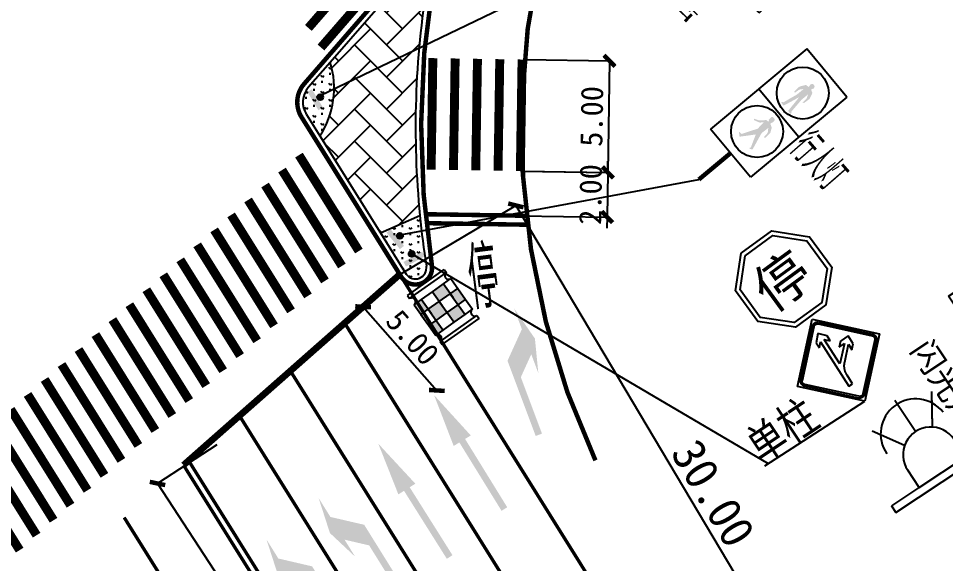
# Model space of a CAD drawing. Extents: x 529560 to 530007, y 3020699 to 3021211.
# Drawn here: x 529755.4 to 529796.95, y 3020896.12 to 3020920.55 of the extents above; entities that cross this region are included whole.
import ezdxf

# ---------------------------------------------------------------- set-up
doc = ezdxf.new("R2010")
doc.units = 0
doc.header["$LTSCALE"] = 0.5
doc.header["$PDMODE"] = 32
doc.linetypes.add('JTSS01', pattern=[6, 2, -4])
doc.linetypes.add('JTSS02', pattern=[2, 1, -1])
doc.layers.get('0').update_dxf_attribs({"linetype": 'CONTINUOUS'})
doc.layers.get('Defpoints').update_dxf_attribs({"linetype": 'CONTINUOUS'})
for name, color, linetype in [('@-交通信号', 7, 'CONTINUOUS'), ('@-交通标志', 7, 'CONTINUOUS'), ('@-监控设备', 7, 'CONTINUOUS'), ('@-设计标注', 7, 'CONTINUOUS'), ('@-隔离岛', 3, 'CONTINUOUS'), ('交通标志', 7, 'CONTINUOUS')]:
    doc.layers.add(name, color=color, linetype=linetype)
doc.layers.add('@-道路标线', color=7, linetype='CONTINUOUS', lineweight=0)
doc.styles.add('--黑体', font='simhei.ttf')
doc.styles.add('HT', font='rd.shx', dxfattribs={"bigfont": 'ht.shx'})
doc.styles.add('STYLE1', font='simhei.ttf', dxfattribs={"width": 0.8})
doc.styles.add('黑体', font='simhei.ttf')
doc.dimstyles.new('标志标注', dxfattribs={"dimtxt": 1, "dimasz": 0.5, "dimexe": 0, "dimexo": 0, "dimgap": 0.25, "dimtad": 1, "dimzin": 0, "dimdsep": 46, "dimtxsty": '--黑体', "dimblk": 'ARCHTICK', "dimcen": 0.09, "dimadec": 0, "dimazin": 0, "dimtfac": 1, "dimtix": 1, "dimtmove": 2, "dimatfit": 0, "dimfxl": 1, "dimtolj": 1, "dimtzin": 0, "dimarcsym": 0})
pattern_1 = [(90, (-9e-05, 2e-05), (-0.35920999999, 0.35921000001), [0.09525, -0.62317]), (44.999999998, (-9e-05, 2e-05), (-0.35921024483, 0.35921024485), [0.09525, -0.41275]), (134.999999998, (-9e-05, 2e-05), (-0.35921024485, -0.35921024483), [0.09525, -0.41275])]

# ---------------------------------------------------------------- blocks, each defined once
blk = doc.blocks.new('_ArchTick')
at = {"color": 0, "linetype": 'ByBlock', "const_width": 0.4}
blk.add_lwpolyline([(-0.5, -0.5), (0.5, 0.5)], dxfattribs=at)
blk = doc.blocks.new('*D23')
at = {"layer": '@-设计标注', "color": 0, "linetype": 'Continuous', "lineweight": -2, "transparency": 16777216}
for p, q in [((529778.115, 3020918.71), (529781.891, 3020918.651)), ((529781.891, 3020918.651), (529781.813, 3020913.652)), ((529778.037, 3020913.71), (529781.813, 3020913.652))]:
    blk.add_line(p, q, dxfattribs=at)
at = {"layer": 'Defpoints', "color": 0, "linetype": 'Continuous', "transparency": 16777216}
for p in [(529778.115, 3020918.71, 1475.285), (529778.037, 3020913.71, 1475.285), (529781.813, 3020913.652)]:
    blk.add_point(p, dxfattribs=at)
at = {"layer": '@-设计标注', "color": 0, "linetype": 'Continuous', "lineweight": -2, "transparency": 16777216, "xscale": 0.5, "yscale": 0.5, "zscale": 0.5}
for p, rotation in [((529781.891, 3020918.651), 89.11334263209089), ((529781.813, 3020913.652), 269.1133426320909)]:
    blk.add_blockref('_ArchTick', p, dxfattribs=dict(at, rotation=rotation))
at = {"layer": '@-设计标注', "color": 0, "linetype": 'Continuous', "transparency": 16777216, "insert": (529781.096, 3020916.163), "char_height": 1, "attachment_point": 5, "rotation": 89.1133, "style": '--黑体'}
blk.add_mtext('\\A1;5.00', dxfattribs=at)
blk = doc.blocks.new('*D33')
at = {"layer": '@-设计标注', "color": 0, "linetype": 'Continuous', "lineweight": -2, "transparency": 16777216}
for p, q in [((529772.487, 3020909.079), (529777.69, 3020912.173)), ((529777.69, 3020912.173), (529793.652, 3020885.331)), ((529788.449, 3020882.237), (529793.652, 3020885.331))]:
    blk.add_line(p, q, dxfattribs=at)
at = {"layer": 'Defpoints', "color": 0, "linetype": 'Continuous', "transparency": 16777216}
for p in [(529772.487, 3020909.079, 1475.285), (529793.652, 3020885.331), (529788.449, 3020882.237, 1475.285)]:
    blk.add_point(p, dxfattribs=at)
at = {"layer": '@-设计标注', "color": 0, "linetype": 'Continuous', "lineweight": -2, "transparency": 16777216, "xscale": 0.5, "yscale": 0.5, "zscale": 0.5}
for p, rotation in [((529777.69, 3020912.173), 120.7385216190352), ((529793.652, 3020885.331), 300.7385216190352)]:
    blk.add_blockref('_ArchTick', p, dxfattribs=dict(at, rotation=rotation))
at = {"layer": '@-设计标注', "color": 0, "linetype": 'Continuous', "transparency": 16777216, "insert": (529786.538, 3020899.268), "char_height": 1.5, "attachment_point": 5, "rotation": 300.7385, "style": '--黑体'}
blk.add_mtext('\\A1;30.00', dxfattribs=at)
blk = doc.blocks.new('*D54')
at = {"layer": '@-设计标注', "color": 0, "linetype": 'Continuous', "lineweight": -2, "transparency": 16777216}
for p, q in [((529764.286, 3020901.448), (529761.626, 3020899.709)), ((529761.626, 3020899.709), (529769.833, 3020887.15)), ((529772.494, 3020888.889), (529769.833, 3020887.15))]:
    blk.add_line(p, q, dxfattribs=at)
at = {"layer": 'Defpoints', "color": 0, "linetype": 'Continuous', "transparency": 16777216}
for p in [(529764.286, 3020901.448, 1475.285), (529772.494, 3020888.889, 1475.285), (529769.833, 3020887.15)]:
    blk.add_point(p, dxfattribs=at)
at = {"layer": '@-设计标注', "color": 0, "linetype": 'Continuous', "lineweight": -2, "transparency": 16777216, "xscale": 0.5, "yscale": 0.5, "zscale": 0.5}
for p, rotation in [((529761.626, 3020899.709), 123.1659537929615), ((529769.833, 3020887.15), 303.1659537929615)]:
    blk.add_blockref('_ArchTick', p, dxfattribs=dict(at, rotation=rotation))
at = {"layer": '@-设计标注', "color": 0, "linetype": 'Continuous', "transparency": 16777216, "insert": (529766.362, 3020893.843), "char_height": 1, "attachment_point": 5, "rotation": 303.166, "style": '--黑体'}
blk.add_mtext('\\A1;15.00', dxfattribs=at)
blk = doc.blocks.new('*D116')
at = {"layer": '@-设计标注', "color": 0, "linetype": 'Continuous', "lineweight": -2, "transparency": 16777216}
for p, q in [((529781.813, 3020913.652), (529781.821, 3020914.152)), ((529777.892, 3020913.712), (529781.813, 3020913.652)), ((529781.813, 3020913.652), (529781.782, 3020911.652)), ((529777.862, 3020911.713), (529781.782, 3020911.652)), ((529781.782, 3020911.652), (529781.775, 3020911.152))]:
    blk.add_line(p, q, dxfattribs=at)
at = {"layer": 'Defpoints', "color": 0, "linetype": 'Continuous', "transparency": 16777216}
for p in [(529777.892, 3020913.712, 1475.285), (529777.862, 3020911.713, 1475.285), (529781.782, 3020911.652)]:
    blk.add_point(p, dxfattribs=at)
at = {"layer": '@-设计标注', "color": 0, "linetype": 'Continuous', "lineweight": -2, "transparency": 16777216, "xscale": 0.5, "yscale": 0.5, "zscale": 0.5}
for p, rotation in [((529781.813, 3020913.652), 269.1133426443847), ((529781.782, 3020911.652), 89.1133426443847)]:
    blk.add_blockref('_ArchTick', p, dxfattribs=dict(at, rotation=rotation))
at = {"layer": '@-设计标注', "color": 0, "linetype": 'Continuous', "transparency": 16777216, "insert": (529781.042, 3020912.664), "char_height": 1, "attachment_point": 5, "rotation": 89.1133, "style": '--黑体'}
blk.add_mtext('\\A1;2.00', dxfattribs=at)
blk = doc.blocks.new('*D128')
at = {"layer": '@-设计标注', "color": 0, "linetype": 'Continuous', "lineweight": -2, "transparency": 16777216}
for p, q in [((529770.843, 3020907.629), (529770.843, 3020907.629)), ((529770.843, 3020907.629), (529774.15, 3020903.879)), ((529774.15, 3020903.879), (529774.15, 3020903.879))]:
    blk.add_line(p, q, dxfattribs=at)
at = {"layer": 'Defpoints', "color": 0, "linetype": 'Continuous', "transparency": 16777216}
for p in [(529770.843, 3020907.629, 1475.285), (529774.15, 3020903.879, 1475.285), (529774.15, 3020903.879)]:
    blk.add_point(p, dxfattribs=at)
at = {"layer": '@-设计标注', "color": 0, "linetype": 'Continuous', "lineweight": -2, "transparency": 16777216, "xscale": 0.5, "yscale": 0.5, "zscale": 0.5}
for p, rotation in [((529770.843, 3020907.629), 131.402958155525), ((529774.15, 3020903.879), 311.402958155525)]:
    blk.add_blockref('_ArchTick', p, dxfattribs=dict(at, rotation=rotation))
at = {"layer": '@-设计标注', "color": 0, "linetype": 'Continuous', "transparency": 16777216, "insert": (529773.063, 3020906.254), "char_height": 1, "attachment_point": 5, "rotation": 311.403, "style": '--黑体'}
blk.add_mtext('\\A1;5.00', dxfattribs=at)
blk = doc.blocks.new('A$C3C3D2F93')
at = {"layer": '@-交通信号', "linetype": 'ByBlock', "lineweight": -3}
for points in [[(0.637, 0.384, 1), (0.372, 0.384, 1)], [(0.956, 0), (0.961, 0.236), (0.005, 0.257), (0, 0.022)]]:
    blk.add_hatch(color=14, dxfattribs=at).paths.add_polyline_path(points)
at = {"layer": '@-交通信号', "color": 14}
blk.add_circle((0.504, 0.384), 0.132, dxfattribs=at)
blk = doc.blocks.new('A$C20262908')
at = {"layer": '@-交通信号'}
h = blk.add_hatch(color=256, dxfattribs=at)
h.paths.add_polyline_path([(1.601, 6.21), (1.706, 6.036), (1.722, 5.788), (1.783, 5.821), (1.804, 6.13), (1.677, 6.402), (1.523, 6.443), (1.539, 6.504), (1.559, 6.569), (1.543, 6.63), (1.502, 6.668), (1.445, 6.684), (1.388, 6.668), (1.347, 6.63), (1.331, 6.569), (1.351, 6.504), (1.367, 6.443), (1.213, 6.402), (1.087, 6.13), (1.107, 5.821), (1.168, 5.788), (1.184, 6.036), (1.29, 6.21), (1.29, 5.821), (1.168, 5.121), (1.123, 5.111), (1.111, 5.044), (1.29, 5.044), (1.445, 5.821), (1.601, 5.044), (1.779, 5.044), (1.767, 5.111), (1.722, 5.121), (1.601, 5.821)])
h.paths.add_polyline_path([(1.341, 3.49), (1.054, 2.775), (0.944, 2.773), (0.925, 2.741), (1.096, 2.633), (1.484, 3.257), (1.792, 2.709), (1.763, 2.677), (1.767, 2.651), (1.81, 2.633), (1.908, 2.713), (1.604, 3.493), (1.618, 3.874), (1.771, 3.714), (1.81, 3.45), (1.876, 3.49), (1.847, 3.801), (1.705, 4.004), (1.535, 4.062), (1.528, 4.106, 0.207228), (1.537, 4.304, 0.071106), (1.522, 4.326, 0.097589), (1.506, 4.338, 0.022233), (1.487, 4.346, 0.040799), (1.476, 4.348, 0.045979), (1.448, 4.351, 0.036358), (1.412, 4.348, 0.028309), (1.393, 4.345, 0.024691), (1.371, 4.338, 0.079385), (1.346, 4.324, 0.12435), (1.335, 4.309, 0.081145), (1.33, 4.289, 0.069556), (1.332, 4.266, 0.00473), (1.334, 4.256, 0.009011), (1.335, 4.251, 0.057142), (1.341, 4.235, -0.068241), (1.346, 4.222, -0.124353), (1.345, 4.202, 0.089456), (1.342, 4.175, 0.014819), (1.344, 4.155, -0.022419), (1.346, 4.134, 0.042847), (1.346, 4.124, 0.182875), (1.348, 4.118, 0.101619), (1.357, 4.113, 0.029922), (1.401, 4.103), (1.401, 4.058), (1.292, 4.033), (1.222, 3.94), (1.111, 3.794), (1.071, 3.758), (0.896, 3.648), (0.949, 3.608), (1.139, 3.707), (1.186, 3.732), (1.292, 3.875)])
for p, q in [((0, 7.463), (0, 1.854)), ((2.805, 7.463), (0, 7.463)), ((2.805, 7.463), (2.805, 1.854)), ((2.805, 4.659), (0, 4.659)), ((2.805, 1.854), (0, 1.854))]:
    blk.add_line(p, q, dxfattribs=at)
at = {"layer": '@-交通信号', "const_width": 0.2, "flags": 128}
blk.add_lwpolyline([(1.402, 1.854), (1.402, 0)], dxfattribs=at)
at = {"layer": '@-交通信号', "color": 1}
blk.add_circle((1.402, 6.061), 1.166, dxfattribs=at)
at = {"layer": '@-交通信号', "color": 3}
blk.add_circle((1.418, 3.384), 1.166, dxfattribs=at)
blk = doc.blocks.new('人行灯')
at = {"layer": '@-交通信号', "rotation": 335.5426217795846}
blk.add_blockref('A$C20262908', (502933.847, 73806.932), dxfattribs=at)
at = {"layer": '@-交通信号', "style": 'HT', "width": 0.6}
blk.add_text('行人灯', height=1.5, rotation=336.8117, dxfattribs=at).set_placement((502938.13, 73809.252))
blk = doc.blocks.new('A$C348E0356')
at = {"layer": '交通标志', "lineweight": 15}
h = blk.add_hatch(color=1, dxfattribs=at)
h.paths.add_polyline_path([(3.003, 1.582), (2.699, 2.053), (2.346, 1.825), (2.65, 1.354)])
h.paths.add_polyline_path([(1.7, 2.828), (2.004, 2.356), (2.357, 2.584), (2.053, 3.056)])
h.paths.add_polyline_path([(2.004, 2.356), (1.473, 2.014), (1.815, 1.484), (2.346, 1.825), (2.213, 2.032)])
h.paths.add_polyline_path([(2.119, 1.012), (1.815, 1.484), (1.285, 1.142), (1.588, 0.67)])
h.paths.add_polyline_path([(1.169, 2.486), (0.639, 2.144), (0.943, 1.672), (1.473, 2.014)])
h.paths.add_polyline_path([(0.943, 1.672), (0.589, 1.444), (0.931, 0.914), (1.285, 1.142), (1.152, 1.348)])
at = {"layer": '交通标志', "lineweight": 25}
for p, q in [((1.769, 3.498), (0, 2.358)), ((1.864, 3.35), (1.769, 3.498)), ((1.864, 3.35), (0.095, 2.211)), ((2.053, 3.056), (1.7, 2.828)), ((2.357, 2.584), (2.053, 3.056)), ((1.7, 2.828), (1.169, 2.486)), ((2.004, 2.356), (1.7, 2.828)), ((0.095, 2.211), (0, 2.358)), ((1.169, 2.486), (0.639, 2.144)), ((1.473, 2.014), (1.169, 2.486)), ((2.004, 2.356), (1.473, 2.014)), ((2.357, 2.584), (2.004, 2.356)), ((2.346, 1.825), (2.004, 2.356)), ((2.699, 2.053), (2.357, 2.584)), ((3.003, 1.582), (2.566, 2.26)), ((0.639, 2.144), (0.285, 1.916)), ((0.589, 1.444), (0.285, 1.916)), ((0.943, 1.672), (0.639, 2.144)), ((1.473, 2.014), (0.943, 1.672)), ((1.815, 1.484), (1.473, 2.014)), ((2.346, 1.825), (1.815, 1.484)), ((2.65, 1.354), (2.213, 2.032)), ((2.699, 2.053), (2.346, 1.825)), ((0.943, 1.672), (0.589, 1.444)), ((0.931, 0.914), (0.589, 1.444)), ((1.285, 1.142), (0.943, 1.672)), ((1.588, 0.67), (1.152, 1.348)), ((1.815, 1.484), (1.285, 1.142)), ((2.119, 1.012), (1.682, 1.69)), ((2.65, 1.354), (2.119, 1.012)), ((3.003, 1.582), (2.65, 1.354)), ((1.235, 0.442), (0.798, 1.12)), ((1.285, 1.142), (0.931, 0.914)), ((3.193, 1.287), (1.425, 0.147)), ((3.288, 1.14), (1.52, 0)), ((2.119, 1.012), (1.588, 0.67)), ((3.288, 1.14), (3.193, 1.287)), ((1.588, 0.67), (1.235, 0.442)), ((1.52, 0), (1.425, 0.147))]:
    blk.add_line(p, q, dxfattribs=at)
for centre, major_axis, start_param, end_param in [((1.959, 3.203), (0.013, 0.175), 0.648166, 3.789759), ((0.19, 2.063), (-0.175, 0.013), 2.218962, 5.360555), ((3.098, 1.434), (-0.175, 0.013), -0.92263, 2.218962), ((1.33, 0.295), (0.013, 0.175), 3.789759, 6.931351)]:
    blk.add_ellipse(centre, major_axis=major_axis, ratio=1, start_param=start_param, end_param=end_param, dxfattribs=at)
blk = doc.blocks.new('A$C2DB36726')
at = {"layer": '@-交通信号', "color": 0}
for p, q in [((0.925, 19.106), (0.271, 19.106)), ((0.925, 19.106), (0.271, 19.106)), ((0.271, 19.106), (0.926, 19.106)), ((0.271, 19.106), (0.271, 19.106)), ((0.271, 19.106), (0.271, 19.106)), ((0.271, 19.106), (0.271, 19.106)), ((0.271, 19.106), (0.271, 18.356)), ((0.926, 18.921), (0.271, 18.921)), ((-0.321, 18.309), (-0.919, 18.249)), ((-0.321, 18.309), (-0.171, 18.309)), ((-0.171, 18.324), (-0.023, 18.324)), ((-0.171, 18.324), (-0.171, 17.576)), ((-0.097, 18.324), (-0.097, 17.576)), ((-0.023, 18.324), (0.598, 18.392)), ((-0.023, 18.324), (-0.023, 17.576)), ((0.598, 18.392), (0.598, 17.365)), ((-0.171, 18.187), (-4.513, 18.151)), ((-0.919, 18.249), (-0.919, 18.184)), ((-0.919, 17.973), (-0.919, 17.926)), ((-0.919, 17.973), (-0.171, 17.973)), ((-0.919, 17.926), (-0.171, 17.926)), ((-4.513, 17.744), (-0.171, 17.712)), ((-0.919, 17.65), (-0.919, 17.716)), ((-0.321, 17.591), (-0.919, 17.65)), ((-0.321, 17.591), (-0.171, 17.591)), ((-0.171, 17.576), (-0.023, 17.576)), ((0.271, 17.365), (-0.023, 17.576)), ((0.271, 17.365), (0.598, 17.365)), ((0.761, 2.348), (0.271, 2.348)), ((0.759, 2.349), (0.274, 2.349)), ((0.923, 2.349), (0.274, 2.349)), ((0.03, 0.239), (0.181, 0.907)), ((0.271, 0.907), (0.181, 0.907)), ((0.575, 0.907), (0.575, 0.09)), ((0.575, 0.907), (0.622, 0.907)), ((0.622, 0.907), (0.622, 0.09)), ((0.926, 0.907), (1.016, 0.907)), ((1.167, 0.239), (1.016, 0.907)), ((0, 0.09), (1.197, 0.09)), ((0, 0.09), (0, 0)), ((0, 0), (1.197, 0)), ((0.03, 0.239), (0.03, 0.09)), ((1.167, 0.239), (1.167, 0.09)), ((1.197, 0.09), (1.197, 0))]:
    blk.add_line(p, q, dxfattribs=at)
at = {"layer": '@-交通信号', "color": 7}
for p, q in [((0.926, 19.106), (0.926, 0.09)), ((0.271, 17.366), (0.271, 0.09))]:
    blk.add_line(p, q, dxfattribs=at)
at = {"layer": '@-交通信号'}
for p, q in [((-12.122, 18.128), (-15.834, 18.118)), ((-4.513, 18.151), (-12.122, 18.128)), ((-15.834, 17.772), (-12.122, 17.763)), ((-12.122, 17.763), (-4.513, 17.744))]:
    blk.add_line(p, q, dxfattribs=at)
blk.add_lwpolyline([(-15.834, 18.118), (-15.834, 17.772)], dxfattribs=at)
at = {"layer": '@-交通信号', "color": 7, "const_width": 0.598}
blk.add_lwpolyline([(0.926, 4.741), (0.271, 4.741)], dxfattribs=at)
at = {"layer": '@-交通信号', "color": 0, "const_width": 0.598}
for points in [[(0.926, 3.544), (0.271, 3.544)], [(0.926, 2.348), (0.271, 2.348)], [(0.926, 1.151), (0.271, 1.151)]]:
    blk.add_lwpolyline(points, dxfattribs=at)
at = {"layer": '@-交通信号', "color": 0}
blk.add_solid([(0.035, 11.525), (0.035, 11.645), (0.394, 11.585)], dxfattribs=at)
blk = doc.blocks.new('A$C7B111818')
at = {"layer": '@-监控设备', "linetype": 'ByBlock', "lineweight": 20}
for p, q in [((0.356, 16.729), (0.351, 16.072)), ((0.928, 16.562), (0.355, 16.566)), ((0.929, 16.725), (0.356, 16.729)), ((0.929, 16.725), (0.356, 16.729)), ((0.356, 16.729), (0.929, 16.725)), ((0.356, 16.729), (0.356, 16.729)), ((0.356, 16.729), (0.356, 16.729)), ((0.356, 16.729), (0.356, 16.729)), ((0.929, 16.725), (0.811, 0.073)), ((-0.167, 16.034), (-0.692, 15.985)), ((-0.167, 16.034), (-0.036, 16.033)), ((-0.036, 16.046), (-0.041, 15.391)), ((-0.036, 16.046), (0.094, 16.045)), ((0.029, 16.046), (0.024, 15.391)), ((0.094, 16.045), (0.089, 15.39)), ((0.094, 16.045), (0.638, 16.101)), ((0.638, 16.101), (0.632, 15.202)), ((-13.755, 15.661), (-10.504, 15.63)), ((-10.502, 15.95), (-13.753, 15.964)), ((-3.84, 15.922), (-10.502, 15.95)), ((-0.037, 15.927), (-3.84, 15.922)), ((-0.693, 15.744), (-0.694, 15.703)), ((-0.694, 15.703), (-0.039, 15.698)), ((-0.693, 15.744), (-0.038, 15.74)), ((-0.692, 15.985), (-0.692, 15.928)), ((-10.504, 15.63), (-3.842, 15.565)), ((-3.842, 15.565), (-0.04, 15.511)), ((-0.695, 15.461), (-0.695, 15.518)), ((-0.172, 15.405), (-0.695, 15.461)), ((-0.172, 15.405), (-0.041, 15.404)), ((-0.041, 15.391), (0.089, 15.39)), ((0.345, 15.204), (0.089, 15.39)), ((0.345, 15.205), (0.238, 0.077)), ((0.345, 15.204), (0.632, 15.202)), ((0.681, 2.051), (0.252, 2.054)), ((0.68, 2.052), (0.254, 2.055)), ((0.823, 2.051), (0.254, 2.055)), ((0.028, 0.209), (0.164, 0.793)), ((0.243, 0.793), (0.164, 0.793)), ((0.509, 0.791), (0.504, 0.075)), ((0.509, 0.791), (0.55, 0.791)), ((0.55, 0.791), (0.545, 0.075)), ((0.816, 0.789), (0.895, 0.788)), ((1.023, 0.202), (0.895, 0.788)), ((0.001, 0.079), (0, 0)), ((0, 0), (1.048, -0.007)), ((0.001, 0.079), (1.048, 0.071)), ((0.028, 0.209), (0.027, 0.078)), ((1.023, 0.202), (1.022, 0.071)), ((1.048, 0.071), (1.048, -0.007))]:
    blk.add_line(p, q, dxfattribs=at)
at = {"layer": '@-监控设备', "linetype": 'ByBlock', "lineweight": 20, "flags": 128}
blk.add_lwpolyline([(-13.755, 15.661), (-13.753, 15.964)], dxfattribs=at)
at = {"layer": '@-监控设备', "linetype": 'ByBlock', "lineweight": 20, "const_width": 0.524}
for points in [[(0.84, 4.146), (0.267, 4.15)], [(0.833, 3.098), (0.259, 3.102)], [(0.825, 2.05), (0.252, 2.054)], [(0.818, 1.002), (0.244, 1.006)]]:
    blk.add_lwpolyline(points, dxfattribs=at)
at = {"layer": '@-监控设备', "linetype": 'ByBlock', "lineweight": 20}
blk.add_solid([(0.102, 10.092), (0.103, 10.197), (0.417, 10.142)], dxfattribs=at)
blk = doc.blocks.new('A$C498D7EB7')
at = {"layer": '@-监控设备', "linetype": 'Continuous', "ltscale": 2}
for p, q in [((0.742, 5.361), (0.742, 7.184)), ((0.742, 7.184), (2.043, 7.184)), ((2.043, 7.184), (2.043, 5.361)), ((0, 0.008), (0, 5.361)), ((0, 5.361), (2.817, 5.361)), ((2.043, 5.361), (0.742, 5.361)), ((2.817, 5.361), (2.817, 0.008)), ((2.817, 0.008), (0, 0.008))]:
    blk.add_line(p, q, dxfattribs=at)
at = {"layer": '@-监控设备', "style": '黑体'}
blk.add_text('500万C', height=1.2, rotation=270, dxfattribs=at).set_placement((0.947, 5.192))
blk = doc.blocks.new('A$C553501C0')
at = {"layer": '@-监控设备', "linetype": 'Continuous', "ltscale": 2}
for p, q in [((1.249, 2.179), (1.249, 3.853)), ((0.499, 1.929), (-0.363, 3.272)), ((1.998, 1.929), (2.86, 3.272)), ((1.998, 1.929), (2.767, 3.127)), ((0, 0), (0, 0.931)), ((2.497, 0), (2.497, 0.931)), ((0, 0), (2.497, 0))]:
    blk.add_line(p, q, dxfattribs=at)
for centre, major_axis, start_param, end_param in [((1.198, 2.093), (-1.108, 1.108), 4.005147, 7.088453), ((1.249, 0.931), (0.883, 0.883), 5.497787, 8.63938)]:
    blk.add_ellipse(centre, major_axis=major_axis, ratio=1, start_param=start_param, end_param=end_param, dxfattribs=at)
at = {"layer": '@-监控设备', "style": '黑体'}
blk.add_text('闪光灯D', height=1.0638, rotation=270, dxfattribs=at).set_placement((3.061, 5.377))
blk = doc.blocks.new('A$C0EA21B18')
at = {"layer": '@-交通信号', "rotation": 359.9999999084945}
blk.add_blockref('A$C2DB36726', (0, 0), dxfattribs=at)
at = {"layer": '@-监控设备', "xscale": 0.886492545279907, "yscale": 0.8864925452708121, "zscale": 0.8864925452717104}
blk.add_blockref('A$C498D7EB7', (-9.166, 18.174), dxfattribs=at)
at = {"layer": '@-监控设备'}
for p in [(-14.35, 18.121), (-5.474, 18.148)]:
    blk.add_blockref('A$C553501C0', p, dxfattribs=at)
at = {"layer": '@-监控设备', "xscale": 1.141956346736566, "yscale": 1.141956346740698, "zscale": 1.141956346739396, "rotation": 0.4063274448761323}
blk.add_blockref('A$C7B111818', (0, 0), dxfattribs=at)
blk = doc.blocks.new('A$C174B43BA')
at = {"layer": '交通标志', "linetype": 'ByBlock', "lineweight": -3}
for points in [[(0.637, 0.384, 1), (0.372, 0.384, 1)], [(0.956, 0), (0.961, 0.236), (0.005, 0.257), (0, 0.022)]]:
    blk.add_hatch(color=14, dxfattribs=at).paths.add_polyline_path(points)
at = {"layer": '交通标志', "color": 14}
blk.add_circle((0.504, 0.384), 0.132, dxfattribs=at)
blk = doc.blocks.new('A$C4F5065A2')
at = {"layer": '@-交通标志', "color": 1}
for points in [[(57.9, 197.6), (139.7, 197.6), (197.6, 139.7), (197.6, 57.9), (139.7, 0), (57.9, 0), (0, 57.9), (0, 139.7)], [(61.8, 188.1), (135.8, 188.1), (188.1, 135.8), (188.1, 61.8), (135.8, 9.5), (61.8, 9.5), (9.5, 61.8), (9.5, 135.8)]]:
    blk.add_lwpolyline(points, close=True, dxfattribs=at)
at = {"layer": '@-交通标志', "color": 7, "style": '黑体'}
blk.add_text('停', height=87.2, dxfattribs=at).set_placement((34.4, 53.7))
blk = doc.blocks.new('A$C13FF20AF')
at = {"layer": '交通标志', "color": 5}
for p, q in [((0, 7.8), (7.8, 15.59)), ((7.8, 15.59), (15.59, 7.79)), ((7.79, 0), (0, 7.8)), ((15.59, 7.79), (7.79, 0))]:
    blk.add_line(p, q, dxfattribs=at)
at = {"layer": '交通标志', "color": 7}
for p, q in [((0.98, 8.39), (7.22, 14.62)), ((1.17, 8.19), (7.41, 14.42)), ((8.19, 14.42), (14.42, 8.18)), ((8.39, 14.62), (14.62, 8.37)), ((7.31, 13.16), (6.28, 12.04)), ((6.28, 12.04), (6.28, 11.09)), ((8.35, 12.04), (7.31, 13.16)), ((8.35, 11.09), (8.35, 12.04)), ((6.28, 11.09), (6.97, 11.84)), ((6.97, 11.84), (6.96, 3.41)), ((7.65, 7.16), (7.65, 11.84)), ((7.65, 11.84), (8.35, 11.09)), ((10.03, 9.54), (7.65, 7.16)), ((8.46, 7), (10.52, 9.06)), ((9.69, 10.17), (9.02, 9.5)), ((9.02, 9.5), (10.03, 9.54)), ((11.21, 10.23), (9.69, 10.17)), ((10.52, 9.06), (10.48, 8.04)), ((11.15, 8.71), (11.21, 10.23)), ((0.92, 8.33), (0.98, 8.39)), ((1.13, 8.15), (1.17, 8.19)), ((7.4, 1.17), (1.17, 7.41)), ((10.48, 8.04), (11.15, 8.71)), ((14.44, 7.42), (14.42, 7.4)), ((7.21, 0.97), (0.97, 7.22)), ((14.42, 7.4), (8.18, 1.17)), ((8.36, 6.9), (8.46, 7)), ((14.62, 7.2), (8.37, 0.97)), ((14.65, 7.23), (14.62, 7.2)), ((7.65, 3.41), (7.65, 5.05)), ((6.96, 3.41), (7.65, 3.41)), ((7.27, 0.92), (7.21, 0.97)), ((7.44, 1.13), (7.4, 1.17))]:
    blk.add_line(p, q, dxfattribs=at)
for points in [[(7.22, 14.62), (7.28, 14.68), (7.35, 14.72), (7.42, 14.77), (7.49, 14.8), (7.57, 14.83), (7.65, 14.85), (7.72, 14.86), (7.8, 14.86), (7.88, 14.86), (7.96, 14.84), (8.04, 14.83), (8.11, 14.8), (8.19, 14.77), (8.26, 14.72), (8.33, 14.67)], [(7.41, 14.42), (7.45, 14.46), (7.5, 14.49), (7.55, 14.52), (7.6, 14.54), (7.65, 14.56), (7.7, 14.57), (7.75, 14.58), (7.8, 14.58), (7.86, 14.58), (7.91, 14.57), (7.96, 14.56), (8.01, 14.54), (8.06, 14.52), (8.11, 14.49), (8.15, 14.46), (8.19, 14.42)], [(0.97, 7.22), (0.92, 7.28), (0.87, 7.35), (0.83, 7.42), (0.79, 7.49), (0.77, 7.57), (0.75, 7.65), (0.74, 7.72), (0.73, 7.8), (0.74, 7.88), (0.75, 7.96), (0.77, 8.04), (0.79, 8.11), (0.83, 8.19), (0.87, 8.26), (0.92, 8.33)], [(1.17, 7.41), (1.13, 7.45), (1.1, 7.5), (1.07, 7.55), (1.05, 7.6), (1.03, 7.65), (1.02, 7.7), (1.01, 7.75), (1.01, 7.8), (1.01, 7.86), (1.02, 7.91), (1.03, 7.96), (1.05, 8.01), (1.07, 8.06), (1.1, 8.11), (1.13, 8.15)], [(14.42, 8.18), (14.44, 8.16), (14.46, 8.14), (14.48, 8.12), (14.49, 8.1), (14.51, 8.07), (14.52, 8.05), (14.53, 8.03), (14.54, 8), (14.55, 7.98), (14.56, 7.95), (14.57, 7.92), (14.57, 7.9), (14.58, 7.87), (14.58, 7.84), (14.58, 7.82), (14.58, 7.79), (14.58, 7.76), (14.58, 7.73), (14.58, 7.71), (14.57, 7.68), (14.57, 7.65), (14.56, 7.63), (14.55, 7.6), (14.54, 7.58), (14.53, 7.55), (14.52, 7.53), (14.51, 7.51), (14.49, 7.48), (14.48, 7.46), (14.46, 7.44), (14.44, 7.42)], [(14.62, 8.37), (14.65, 8.34), (14.67, 8.31), (14.7, 8.28), (14.72, 8.25), (14.74, 8.21), (14.76, 8.18), (14.78, 8.14), (14.8, 8.11), (14.81, 8.07), (14.82, 8.03), (14.84, 7.99), (14.84, 7.95), (14.85, 7.91), (14.86, 7.87), (14.86, 7.83), (14.86, 7.79), (14.86, 7.75), (14.86, 7.71), (14.85, 7.67), (14.84, 7.63), (14.84, 7.59), (14.82, 7.55), (14.81, 7.51), (14.8, 7.47), (14.78, 7.44), (14.76, 7.4), (14.74, 7.36), (14.72, 7.33), (14.7, 7.3), (14.67, 7.26), (14.65, 7.23)], [(7.65, 5.05), (7.65, 5.19), (7.66, 5.32), (7.68, 5.46), (7.7, 5.59), (7.73, 5.73), (7.77, 5.85), (7.81, 5.98), (7.86, 6.11), (7.91, 6.23), (7.97, 6.35), (8.04, 6.47), (8.11, 6.58), (8.19, 6.69), (8.27, 6.8), (8.36, 6.9)], [(8.37, 0.97), (8.31, 0.92), (8.24, 0.87), (8.17, 0.83), (8.1, 0.79), (8.03, 0.77), (7.95, 0.75), (7.87, 0.74), (7.79, 0.73), (7.71, 0.74), (7.63, 0.75), (7.55, 0.77), (7.48, 0.79), (7.41, 0.83), (7.34, 0.87), (7.27, 0.92)], [(8.18, 1.17), (8.14, 1.13), (8.09, 1.1), (8.05, 1.07), (8, 1.05), (7.95, 1.03), (7.89, 1.02), (7.84, 1.01), (7.79, 1.01), (7.74, 1.01), (7.68, 1.02), (7.63, 1.03), (7.58, 1.05), (7.53, 1.07), (7.49, 1.1), (7.44, 1.13)]]:
    blk.add_spline(points, degree=3, dxfattribs=at)
blk = doc.blocks.new('A$C291B26D4')
at = {"layer": '交通标志'}
blk.add_line((0.24, 0.205), (5.584, 0.269), dxfattribs=at)
for name, p, xscale, yscale, zscale, rotation in [('A$C4F5065A2', (3.501, 4.646), 0.0207999998472934, 0.0208000000566244, 0.0208, 4.070968802407461), ('A$C13FF20AF', (3.4, 0.243), 0.2804062249635773, 0.2804062250068, 0.2804062247775562, 0.6801314453254345)]:
    blk.add_blockref(name, p, dxfattribs=dict(at, xscale=xscale, yscale=yscale, zscale=zscale, rotation=rotation))
at = {"layer": '交通标志', "color": 0, "style": '黑体', "width": 0.8}
blk.add_text('单柱', height=1.5, rotation=1.5884, dxfattribs=at).set_placement((0.122, 0.343))
blk = doc.blocks.new('A$C1A410BDF')
blk.add_blockref('A$C291B26D4', (0, 0))

msp = doc.modelspace()

# ---------------------------------------------------------------- hatches: boundary and pattern name
at = {"layer": '@-道路标线', "linetype": 'Continuous'}
for points in [[(529778.721, 3020901.89), (529778.862, 3020901.943), (529777.914, 3020904.471), (529778.382, 3020905.501), (529778.698, 3020904.659), (529778.546, 3020906.203), (529777.61, 3020907.561), (529777.961, 3020906.625), (529777.317, 3020905.209), (529778.581, 3020901.838)], [(529777.177, 3020898.563), (529777.305, 3020898.641), (529775.414, 3020901.705), (529775.67, 3020901.862), (529774.026, 3020903.668), (529774.904, 3020901.39), (529775.159, 3020901.547), (529777.05, 3020898.484)], [(529774.723, 3020896.414), (529774.85, 3020896.494), (529772.931, 3020899.54), (529773.185, 3020899.7), (529771.525, 3020901.491), (529772.424, 3020899.22), (529772.678, 3020899.38), (529774.596, 3020896.334)], [(529770.491, 3020892.604), (529770.619, 3020892.683), (529768.557, 3020895.994), (529767.042, 3020896.347), (529766.514, 3020897.196), (529767.02, 3020895.626), (529768.152, 3020894.564), (529767.676, 3020895.328), (529768.778, 3020895.071), (529768.847, 3020894.961, 0.57735), (529768.358, 3020894.044), (529768.649, 3020893.577), (529768.394, 3020893.419), (529769.727, 3020892.128), (529769.158, 3020893.894), (529768.903, 3020893.736), (529768.771, 3020893.948, -1), (529769.28, 3020894.265), (529770.364, 3020892.525)]]:
    msp.add_hatch(color=7, dxfattribs=at).paths.add_polyline_path(points)
at = {"layer": '@-道路标线', "linetype": 'Continuous', "extrusion": (1e-16, 1e-16, -1)}
msp.add_hatch(color=7, dxfattribs=at).paths.add_polyline_path([(-529772.668, 3020894.721), (-529772.54, 3020894.642), (-529771.114, 3020896.934), (-529770.012, 3020897.19), (-529770.487, 3020896.426), (-529769.355, 3020897.488), (-529768.849, 3020899.058), (-529769.377, 3020898.209), (-529770.893, 3020897.857), (-529772.795, 3020894.8)])
at = {"layer": '@-隔离岛', "linetype": 'Continuous'}
h = msp.add_hatch(dxfattribs=at)
h.set_pattern_fill('AR-HBONE', color=30, scale=0.01, angle=-2e-09, style=0)
h.paths.add_polyline_path([(529768.903, 3020915.29), (529771.62, 3020910.94), (529773.39, 3020911.715, -0.065817), (529773.73, 3020922.195, 0.75644), (529772.86, 3020922.604), (529769.369, 3020918.585, -0.223984)])
h = msp.add_hatch(dxfattribs=at)
h.set_pattern_fill('GRASS', color=256, scale=0.02, style=0)
h.set_pattern_definition(pattern_1)
edge = h.paths.add_edge_path()
edge.add_arc((529765.643, 3020917.432), 3.901, 326.6957, 377.1955)
edge.add_line((529769.369, 3020918.585), (529768.386, 3020917.453))
edge.add_arc((529769.141, 3020916.797), 1, 139.0265, 212.9387)
edge.add_line((529768.304, 3020916.25), (529768.903, 3020915.29))
h = msp.add_hatch(dxfattribs=at)
h.set_pattern_fill('GRASS', color=256, scale=0.02, style=0)
h.set_pattern_definition(pattern_1)
edge = h.paths.add_edge_path()
edge.add_line((529771.62, 3020910.94), (529773.39, 3020911.715))
edge.add_line((529771.62, 3020910.94), (529772.777, 3020909.087))
edge.add_arc((529813.194, 3020915.666), 40, 185.6691, 188.9338)
edge.add_arc((529773.185, 3020909.377), 0.5, 214.2306, 368.9338)

# ---------------------------------------------------------------- linework, layer by layer
at = {"layer": '@-交通信号', "linetype": 'Continuous'}
for p, q in [((529768.913, 3020917.101), (529793.679, 3020929.017)), ((529772.501, 3020910.849), (529785.893, 3020913.332))]:
    msp.add_line(p, q, dxfattribs=at)
at = {"layer": '@-交通标志'}
msp.add_line((529773.023, 3020909.999), (529789.001, 3020900.605), dxfattribs=at)
at = {"layer": '@-道路标线', "color": 7, "linetype": 'Continuous', "const_width": 0.2, "flags": 128}
for points in [[(529785.986, 3020938.078, 0.289221), (529781.258, 3020900.744)], [(529773.977, 3020922.154, 0.080138), (529773.926, 3020909.493)], [(529772.565, 3020908.955, 0.800458), (529773.926, 3020909.493)]]:
    msp.add_lwpolyline(points, format="xyb", dxfattribs=at)
at = {"layer": '@-道路标线', "color": 7, "linetype": 'Continuous', "const_width": 0.4, "elevation": 1475.285}
for points in [[(529771.804, 3020924.058), (529768.39, 3020920.127)], [(529772.293, 3020923.096), (529768.955, 3020919.252)], [(529773.97, 3020918.774), (529773.893, 3020913.774)], [(529774.97, 3020918.758), (529774.893, 3020913.759)], [(529775.97, 3020918.743), (529775.893, 3020913.743)], [(529776.97, 3020918.727), (529776.893, 3020913.728)], [(529777.97, 3020918.712), (529777.892, 3020913.712)], [(529767.968, 3020914.427), (529770.653, 3020910.128)], [(529767.208, 3020913.757), (529769.893, 3020909.458)], [(529766.448, 3020913.086), (529769.132, 3020908.788)], [(529765.687, 3020912.416), (529768.372, 3020908.117)], [(529764.927, 3020911.746), (529767.612, 3020907.447)], [(529764.167, 3020911.075), (529766.851, 3020906.776)], [(529763.406, 3020910.405), (529766.091, 3020906.106)], [(529762.646, 3020909.735), (529765.331, 3020905.436)], [(529761.886, 3020909.064), (529764.57, 3020904.765)], [(529761.125, 3020908.394), (529763.81, 3020904.095)], [(529760.365, 3020907.723), (529763.05, 3020903.424)], [(529759.605, 3020907.053), (529762.289, 3020902.754)], [(529758.844, 3020906.383), (529761.529, 3020902.084)], [(529758.084, 3020905.712), (529760.769, 3020901.413)], [(529757.324, 3020905.042), (529760.008, 3020900.743)], [(529756.563, 3020904.371), (529759.248, 3020900.073)], [(529755.803, 3020903.701), (529758.488, 3020899.402)], [(529755.043, 3020903.031), (529757.727, 3020898.732)], [(529754.282, 3020902.36), (529756.967, 3020898.061)], [(529753.522, 3020901.69), (529756.207, 3020897.391)], [(529752.762, 3020901.019), (529755.446, 3020896.721)]]:
    msp.add_lwpolyline(points, dxfattribs=at)
at = {"layer": '@-道路标线', "color": 7, "linetype": 'Continuous', "elevation": 1475.285, "flags": 128}
for points, const_width in [([(529772.671, 3020922.768), (529768.197, 3020917.617)], 0.2), ([(529768.092, 3020916.117), (529772.565, 3020908.955)], 0.2), ([(529773.695, 3020911.777), (529778.235, 3020911.707)], 0.2), ([(529773.741, 3020911.376), (529778.288, 3020911.306)], 0.2), ([(529772.487, 3020909.079), (529762.793, 3020900.532)], 0.3), ([(529772.565, 3020908.955), (529789.025, 3020882.597)], 0.15), ([(529770.016, 3020906.9), (529786.269, 3020880.876)], 0.15), ([(529767.583, 3020904.755), (529783.554, 3020879.181)], 0.15), ([(529765.302, 3020902.744), (529781.01, 3020877.591)], 0.15)]:
    msp.add_lwpolyline(points, dxfattribs=dict(at, const_width=const_width))
at = {"layer": '@-道路标线', "color": 7, "linetype": 'Continuous', "const_width": 0.2, "elevation": 1475.285, "flags": 128}
msp.add_lwpolyline([(529768.197, 3020917.617, 0.33417), (529768.092, 3020916.117)], format="xyb", dxfattribs=at)
at = {"layer": '@-道路标线', "color": 30, "linetype": 'Continuous', "ltscale": 0.08, "const_width": 0.15, "elevation": 1475.285, "flags": 128}
msp.add_lwpolyline([(529762.793, 3020900.532), (529770.768, 3020887.761)], dxfattribs=at)
at = {"layer": '@-道路标线', "color": 30, "linetype": 'JTSS02', "ltscale": 5, "const_width": 0.15, "elevation": 1475.285, "flags": 128}
msp.add_lwpolyline([(529763.021, 3020900.733), (529771, 3020887.956)], dxfattribs=at)
at = {"layer": '@-道路标线', "color": 7, "linetype": 'JTSS01', "ltscale": 2, "const_width": 0.15, "elevation": 1475.285, "flags": 128}
msp.add_lwpolyline([(529760.132, 3020898.185), (529852.479, 3020750.313)], dxfattribs=at)
at = {"layer": '@-隔离岛', "linetype": 'Continuous', "elevation": 1475.285, "flags": 128}
for points in [[(529772.86, 3020922.604), (529769.369, 3020918.585)], [(529769.369, 3020918.585), (529768.386, 3020917.453)], [(529768.304, 3020916.25), (529768.903, 3020915.29)], [(529768.903, 3020915.29), (529771.62, 3020910.94)], [(529771.62, 3020910.94), (529773.39, 3020911.715)], [(529771.62, 3020910.94), (529772.777, 3020909.087)]]:
    msp.add_lwpolyline(points, dxfattribs=at)
at = {"layer": '@-隔离岛', "linetype": 'Continuous', "flags": 128}
for points in [[(529773.73, 3020922.195, 0.065817), (529773.39, 3020911.715, 0.064324)], [(529773.39, 3020911.715, 0.014246), (529773.679, 3020909.455)], [(529772.772, 3020909.096, 0.800458), (529773.679, 3020909.455)]]:
    msp.add_lwpolyline(points, format="xyb", dxfattribs=at)
at = {"layer": '@-隔离岛', "linetype": 'Continuous', "elevation": 1475.285, "flags": 128}
for points in [[(529768.903, 3020915.29, 0.223984), (529769.369, 3020918.585)], [(529768.386, 3020917.453, 0.33417), (529768.302, 3020916.253)]]:
    msp.add_lwpolyline(points, format="xyb", dxfattribs=at)

# ---------------------------------------------------------------- block references
at = {"layer": '@-交通信号'}
for name, p, rotation in [('人行灯', (638588.799, 3517467.819), 249.2917773131578), ('人行灯', (44748.226, 3172997.448), 334.2424887709668), ('A$C3C3D2F93', (529768.328, 3020917.244), 302.5133179343028), ('A$C3C3D2F93', (529771.874, 3020910.939), 310.5133179721925)]:
    msp.add_blockref(name, p, dxfattribs=dict(at, rotation=rotation))
at = {"layer": '@-交通标志'}
for name, p, rotation in [('A$C1A410BDF', (529788.751, 3020900.203), 32.10403738812045), ('A$C174B43BA', (529772.777, 3020909.414), 29.923981727542)]:
    msp.add_blockref(name, p, dxfattribs=dict(at, rotation=rotation))
at = {"layer": '@-交通标志', "lineweight": 0, "ltscale": 0.5, "xscale": 0.959999999623413, "yscale": 0.9600000000946608, "zscale": 0.9600000000000364, "rotation": 182.6067549189427}
msp.add_blockref('A$C348E0356', (529775.936, 3020909.368), dxfattribs=at)
at = {"layer": '@-监控设备', "rotation": 33.63058326269595}
msp.add_blockref('A$C0EA21B18', (529817.756, 3020892.386, 1504.214), dxfattribs=at)

# ---------------------------------------------------------------- texts
at = {"layer": '@-道路标线', "color": 7, "ltscale": 10, "style": 'STYLE1', "width": 0.4}
msp.add_text('停', height=2.43, rotation=7.3178, dxfattribs=at).set_placement((529775.712, 3020907.751))

# ---------------------------------------------------------------- dimensions: what is measured, and where the dimension line sits
at = {"layer": '@-设计标注', "linetype": 'Continuous'}
for p1, p2, distance, picture, middle in [((529778.115, 3020918.71, 1475.285), (529778.037, 3020913.71, 1475.285), 3.776, '*D23', (529781.096, 3020916.163)), ((529777.892, 3020913.712, 1475.285), (529777.862, 3020911.713, 1475.285), 3.921, '*D116', (529781.042, 3020912.664)), ((529770.843, 3020907.629, 1475.285), (529774.15, 3020903.879, 1475.285), 0, '*D128', (529773.063, 3020906.254)), ((529764.286, 3020901.448, 1475.285), (529772.494, 3020888.889, 1475.285), -3.178, '*D54', (529766.362, 3020893.843))]:
    dim = msp.add_aligned_dim(p1=p1, p2=p2, distance=distance, dimstyle='标志标注', override={"dimtmove": 1}, dxfattribs=at)
    dim.commit()
    dim.dimension.update_dxf_attribs({"geometry": picture, "text_midpoint": middle})
dim = msp.add_aligned_dim(p1=(529772.487, 3020909.079, 1475.285), p2=(529788.449, 3020882.237, 1475.285), distance=6.054, text='30.00', dimstyle='标志标注', override={"dimtxt": 1.5, "dimtmove": 1}, dxfattribs=at)
dim.commit()
dim.dimension.update_dxf_attribs({"geometry": '*D33', "text_midpoint": (529786.538, 3020899.268)})

doc.saveas('drawing.dxf')
